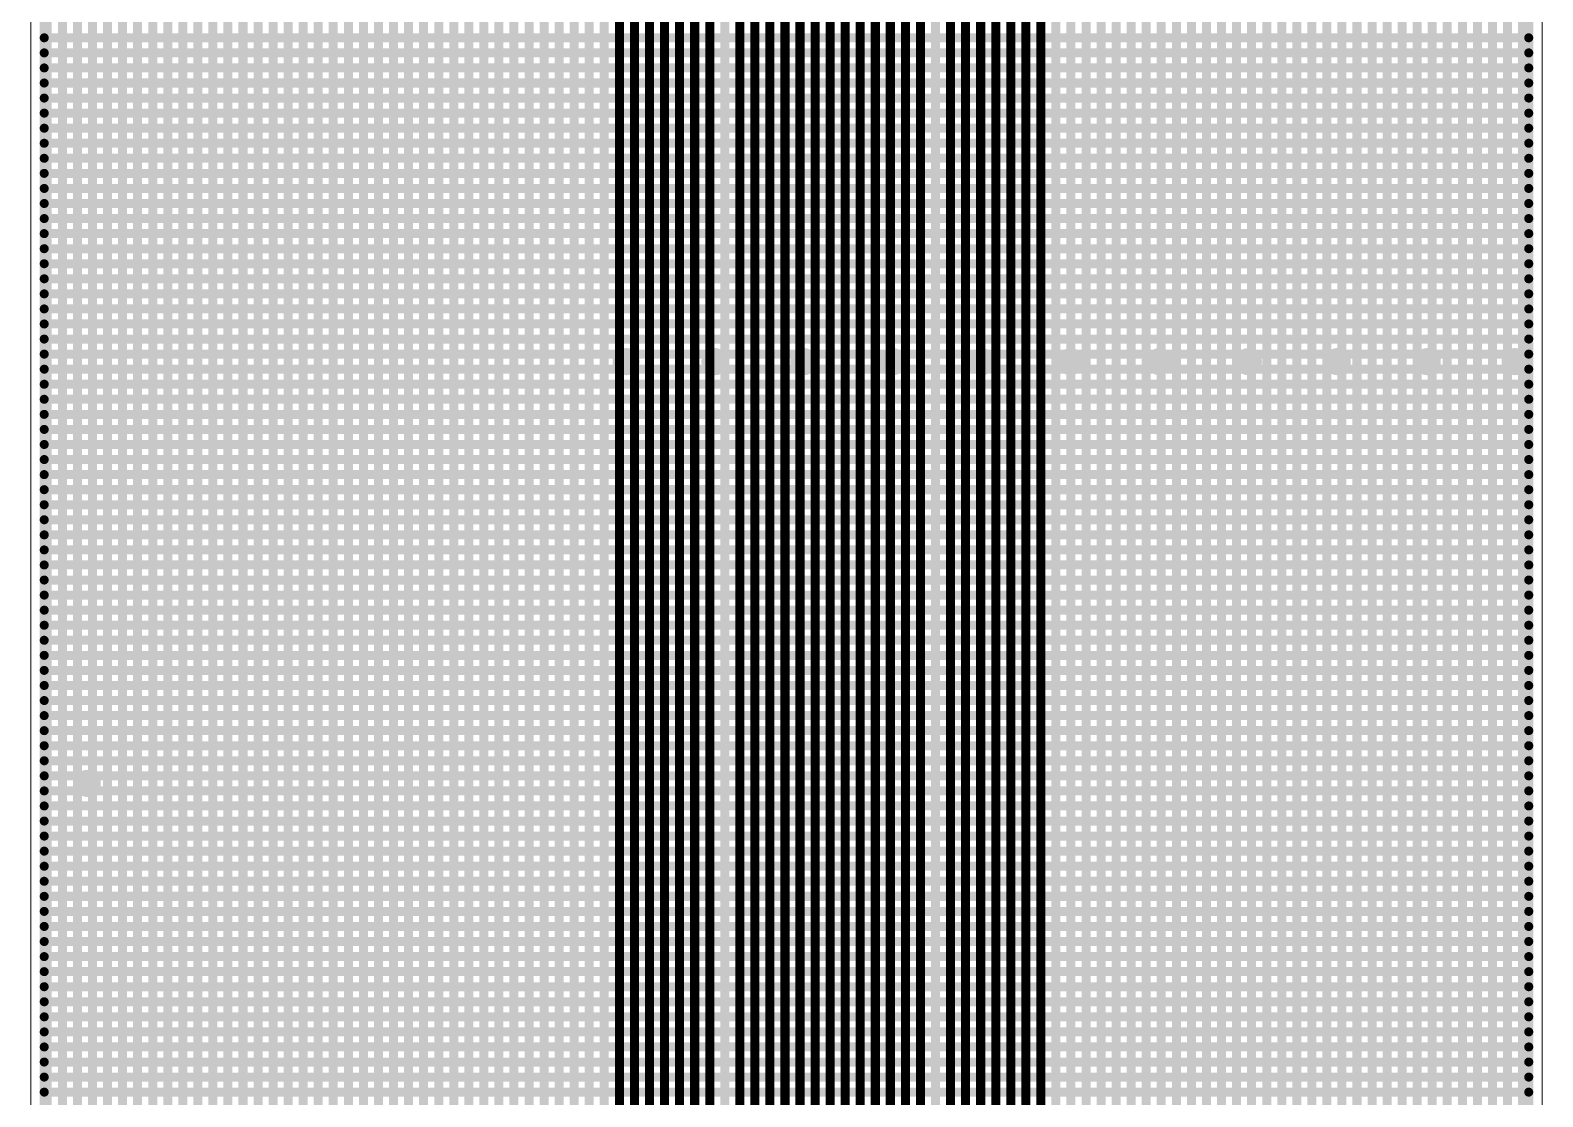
# Model space of a CAD drawing. Header units: millimetres. Extents: x 2260 to 2572, y -21 to 200.
# Drawn here: x 2325.19 to 2350.71, y 105.88 to 123.86 of the extents above; entities that cross this region are included whole.
import ezdxf

# ---------------------------------------------------------------- set-up
doc = ezdxf.new("R2010")
doc.units = ezdxf.units.MM
doc.layers.get('0').update_dxf_attribs({"lineweight": 18})
doc.layers.add('01', color=1, linetype='Continuous', lineweight=18)

# ---------------------------------------------------------------- blocks, each defined once
blk = doc.blocks.new('PAD_R1')
blk.add_lwpolyline([(0.25, 0, 0.5, 0.5, 1), (-0.25, 0, 0.5, 0.5, 1)], format="xyseb", close=True)

msp = doc.modelspace()

# ---------------------------------------------------------------- linework, layer by layer
at = {"layer": '01'}
msp.add_lwpolyline([(2325.2, 61.929, 0.02, 0.02, 0.414219), (2325.5, 61.629, 0.02, 0.02, 0), (2350.4, 61.629, 0.02, 0.02, 0.414219), (2350.7, 61.929, 0.02, 0.02, 0), (2350.7, 141.291, 0.02, 0.02, 0.414219), (2350.4, 141.591, 0.02, 0.02, 0), (2325.5, 141.591, 0.02, 0.02, 0.414219), (2325.2, 141.291, 0.02, 0.02, 0)], format="xyseb", close=True, dxfattribs=at)
for points in [[(2325.426, 137.536, 0.152, 0.152, 0), (2325.426, 65.729, 0.152, 0.152, 0)], [(2325.478, 137.536, 0.152, 0.152, 0), (2325.478, 65.729, 0.152, 0.152, 0)], [(2325.732, 137.536, 0.152, 0.152, 0), (2325.732, 65.729, 0.152, 0.152, 0)], [(2325.986, 137.536, 0.152, 0.152, 0), (2325.986, 65.729, 0.152, 0.152, 0)], [(2326.24, 137.536, 0.152, 0.152, 0), (2326.24, 65.729, 0.152, 0.152, 0)], [(2326.494, 137.536, 0.152, 0.152, 0), (2326.494, 65.729, 0.152, 0.152, 0)], [(2326.748, 137.536, 0.152, 0.152, 0), (2326.748, 65.729, 0.152, 0.152, 0)], [(2327.002, 137.536, 0.152, 0.152, 0), (2327.002, 65.729, 0.152, 0.152, 0)], [(2327.256, 137.536, 0.152, 0.152, 0), (2327.256, 65.729, 0.152, 0.152, 0)], [(2327.51, 137.536, 0.152, 0.152, 0), (2327.51, 65.729, 0.152, 0.152, 0)], [(2327.764, 137.536, 0.152, 0.152, 0), (2327.764, 65.729, 0.152, 0.152, 0)], [(2328.018, 137.536, 0.152, 0.152, 0), (2328.018, 65.729, 0.152, 0.152, 0)], [(2328.272, 137.536, 0.152, 0.152, 0), (2328.272, 65.729, 0.152, 0.152, 0)], [(2328.526, 137.536, 0.152, 0.152, 0), (2328.526, 65.729, 0.152, 0.152, 0)], [(2328.78, 137.536, 0.152, 0.152, 0), (2328.78, 65.729, 0.152, 0.152, 0)], [(2329.034, 137.536, 0.152, 0.152, 0), (2329.034, 65.729, 0.152, 0.152, 0)], [(2329.288, 137.536, 0.152, 0.152, 0), (2329.288, 65.729, 0.152, 0.152, 0)], [(2329.542, 137.536, 0.152, 0.152, 0), (2329.542, 65.729, 0.152, 0.152, 0)], [(2329.796, 137.536, 0.152, 0.152, 0), (2329.796, 65.729, 0.152, 0.152, 0)], [(2330.05, 137.536, 0.152, 0.152, 0), (2330.05, 65.729, 0.152, 0.152, 0)], [(2330.304, 137.536, 0.152, 0.152, 0), (2330.304, 65.729, 0.152, 0.152, 0)], [(2330.558, 137.536, 0.152, 0.152, 0), (2330.558, 65.729, 0.152, 0.152, 0)], [(2330.812, 137.536, 0.152, 0.152, 0), (2330.812, 65.729, 0.152, 0.152, 0)], [(2331.066, 137.536, 0.152, 0.152, 0), (2331.066, 65.729, 0.152, 0.152, 0)], [(2331.32, 137.536, 0.152, 0.152, 0), (2331.32, 65.729, 0.152, 0.152, 0)], [(2331.574, 137.536, 0.152, 0.152, 0), (2331.574, 65.729, 0.152, 0.152, 0)], [(2331.828, 137.536, 0.152, 0.152, 0), (2331.828, 65.729, 0.152, 0.152, 0)], [(2332.082, 137.536, 0.152, 0.152, 0), (2332.082, 65.729, 0.152, 0.152, 0)], [(2332.336, 137.536, 0.152, 0.152, 0), (2332.336, 65.729, 0.152, 0.152, 0)], [(2332.59, 137.536, 0.152, 0.152, 0), (2332.59, 65.729, 0.152, 0.152, 0)], [(2332.844, 137.536, 0.152, 0.152, 0), (2332.844, 65.729, 0.152, 0.152, 0)], [(2333.098, 137.536, 0.152, 0.152, 0), (2333.098, 65.729, 0.152, 0.152, 0)], [(2333.352, 137.536, 0.152, 0.152, 0), (2333.352, 65.729, 0.152, 0.152, 0)], [(2333.606, 137.536, 0.152, 0.152, 0), (2333.606, 65.729, 0.152, 0.152, 0)], [(2333.86, 137.536, 0.152, 0.152, 0), (2333.86, 65.729, 0.152, 0.152, 0)], [(2334.114, 137.536, 0.152, 0.152, 0), (2334.114, 65.729, 0.152, 0.152, 0)], [(2334.368, 137.536, 0.152, 0.152, 0), (2334.368, 65.729, 0.152, 0.152, 0)], [(2334.622, 137.536, 0.152, 0.152, 0), (2334.622, 65.729, 0.152, 0.152, 0)], [(2334.876, 137.536, 0.152, 0.152, 0), (2334.876, 65.729, 0.152, 0.152, 0)], [(2336.908, 137.536, 0.152, 0.152, 0), (2336.908, 65.729, 0.152, 0.152, 0)], [(2339.169, 69.858, 0.102, 0.102, 0), (2339.169, 137.536, 0.102, 0.102, 0)], [(2339.22, 69.858, 0.102, 0.102, 0), (2339.22, 137.536, 0.102, 0.102, 0)], [(2339.423, 69.908, 0.102, 0.102, 0), (2339.423, 137.536, 0.102, 0.102, 0)], [(2339.474, 69.908, 0.102, 0.102, 0), (2339.474, 137.536, 0.102, 0.102, 0)], [(2339.677, 69.908, 0.102, 0.102, 0), (2339.677, 137.536, 0.102, 0.102, 0)], [(2339.728, 69.908, 0.102, 0.102, 0), (2339.728, 137.536, 0.102, 0.102, 0)], [(2339.931, 69.857, 0.102, 0.102, 0), (2339.931, 137.536, 0.102, 0.102, 0)], [(2339.982, 69.857, 0.102, 0.102, 0), (2339.982, 137.536, 0.102, 0.102, 0)], [(2340.185, 69.716, 0.102, 0.102, 0), (2340.185, 137.536, 0.102, 0.102, 0)], [(2340.236, 69.716, 0.102, 0.102, 0), (2340.236, 137.536, 0.102, 0.102, 0)], [(2340.464, 137.536, 0.152, 0.152, 0), (2340.464, 65.729, 0.152, 0.152, 0)], [(2340.693, 69.873, 0.102, 0.102, 0), (2340.693, 137.536, 0.102, 0.102, 0)], [(2340.744, 69.873, 0.102, 0.102, 0), (2340.744, 137.536, 0.102, 0.102, 0)], [(2340.947, 69.873, 0.102, 0.102, 0), (2340.947, 137.536, 0.102, 0.102, 0)], [(2340.998, 69.873, 0.102, 0.102, 0), (2340.998, 137.536, 0.102, 0.102, 0)], [(2341.201, 69.873, 0.102, 0.102, 0), (2341.201, 137.536, 0.102, 0.102, 0)], [(2341.252, 69.873, 0.102, 0.102, 0), (2341.252, 137.536, 0.102, 0.102, 0)], [(2341.455, 69.873, 0.102, 0.102, 0), (2341.455, 137.536, 0.102, 0.102, 0)], [(2341.506, 69.873, 0.102, 0.102, 0), (2341.506, 137.536, 0.102, 0.102, 0)], [(2341.709, 69.859, 0.102, 0.102, 0), (2341.709, 137.536, 0.102, 0.102, 0)], [(2341.76, 69.859, 0.102, 0.102, 0), (2341.76, 137.536, 0.102, 0.102, 0)], [(2341.963, 69.781, 0.102, 0.102, 0), (2341.963, 137.536, 0.102, 0.102, 0)], [(2342.014, 69.781, 0.102, 0.102, 0), (2342.014, 137.536, 0.102, 0.102, 0)], [(2342.217, 69.546, 0.102, 0.102, 0), (2342.217, 137.536, 0.102, 0.102, 0)], [(2342.268, 69.546, 0.102, 0.102, 0), (2342.268, 137.536, 0.102, 0.102, 0)], [(2342.496, 137.536, 0.152, 0.152, 0), (2342.496, 65.729, 0.152, 0.152, 0)], [(2342.75, 137.536, 0.152, 0.152, 0), (2342.75, 65.729, 0.152, 0.152, 0)], [(2343.004, 137.536, 0.152, 0.152, 0), (2343.004, 65.729, 0.152, 0.152, 0)], [(2343.258, 137.536, 0.152, 0.152, 0), (2343.258, 65.729, 0.152, 0.152, 0)], [(2343.512, 137.536, 0.152, 0.152, 0), (2343.512, 65.729, 0.152, 0.152, 0)], [(2343.766, 137.536, 0.152, 0.152, 0), (2343.766, 65.729, 0.152, 0.152, 0)], [(2344.02, 137.536, 0.152, 0.152, 0), (2344.02, 65.729, 0.152, 0.152, 0)], [(2344.274, 137.536, 0.152, 0.152, 0), (2344.274, 65.729, 0.152, 0.152, 0)], [(2344.528, 137.536, 0.152, 0.152, 0), (2344.528, 65.729, 0.152, 0.152, 0)], [(2344.782, 137.536, 0.152, 0.152, 0), (2344.782, 65.729, 0.152, 0.152, 0)], [(2345.036, 137.536, 0.152, 0.152, 0), (2345.036, 65.729, 0.152, 0.152, 0)], [(2345.29, 137.536, 0.152, 0.152, 0), (2345.29, 65.729, 0.152, 0.152, 0)], [(2345.544, 137.536, 0.152, 0.152, 0), (2345.544, 65.729, 0.152, 0.152, 0)], [(2345.798, 137.536, 0.152, 0.152, 0), (2345.798, 65.729, 0.152, 0.152, 0)], [(2346.052, 137.536, 0.152, 0.152, 0), (2346.052, 65.729, 0.152, 0.152, 0)], [(2346.306, 137.536, 0.152, 0.152, 0), (2346.306, 65.729, 0.152, 0.152, 0)], [(2346.56, 137.536, 0.152, 0.152, 0), (2346.56, 65.729, 0.152, 0.152, 0)], [(2346.814, 137.536, 0.152, 0.152, 0), (2346.814, 65.729, 0.152, 0.152, 0)], [(2347.068, 137.536, 0.152, 0.152, 0), (2347.068, 65.729, 0.152, 0.152, 0)], [(2347.322, 137.536, 0.152, 0.152, 0), (2347.322, 65.729, 0.152, 0.152, 0)], [(2347.576, 137.536, 0.152, 0.152, 0), (2347.576, 65.729, 0.152, 0.152, 0)], [(2347.83, 137.536, 0.152, 0.152, 0), (2347.83, 65.729, 0.152, 0.152, 0)], [(2348.084, 137.536, 0.152, 0.152, 0), (2348.084, 65.729, 0.152, 0.152, 0)], [(2348.338, 137.536, 0.152, 0.152, 0), (2348.338, 65.729, 0.152, 0.152, 0)], [(2348.592, 137.536, 0.152, 0.152, 0), (2348.592, 65.729, 0.152, 0.152, 0)], [(2348.846, 137.536, 0.152, 0.152, 0), (2348.846, 65.729, 0.152, 0.152, 0)], [(2349.1, 137.536, 0.152, 0.152, 0), (2349.1, 65.729, 0.152, 0.152, 0)], [(2349.354, 137.536, 0.152, 0.152, 0), (2349.354, 65.729, 0.152, 0.152, 0)], [(2349.608, 137.536, 0.152, 0.152, 0), (2349.608, 65.729, 0.152, 0.152, 0)], [(2349.862, 137.536, 0.152, 0.152, 0), (2349.862, 65.729, 0.152, 0.152, 0)], [(2350.116, 137.536, 0.152, 0.152, 0), (2350.116, 65.729, 0.152, 0.152, 0)], [(2350.37, 137.536, 0.152, 0.152, 0), (2350.37, 65.729, 0.152, 0.152, 0)], [(2350.474, 137.536, 0.152, 0.152, 0), (2350.474, 65.729, 0.152, 0.152, 0)], [(2335.067, 137.536, 0.0254, 0.0254, 0), (2335.067, 65.729, 0.0254, 0.0254, 0)], [(2337.099, 137.536, 0.0254, 0.0254, 0), (2337.099, 69.872, 0.0254, 0.0254, 0)], [(2339.131, 137.536, 0.0254, 0.0254, 0), (2339.131, 69.811, 0.0254, 0.0254, 0)], [(2339.258, 69.867, 0.0254, 0.0254, 0), (2339.258, 137.536, 0.0254, 0.0254, 0)], [(2339.385, 137.536, 0.0254, 0.0254, 0), (2339.385, 69.903, 0.0254, 0.0254, 0)], [(2339.512, 69.919, 0.0254, 0.0254, 0), (2339.512, 137.536, 0.0254, 0.0254, 0)], [(2339.639, 137.536, 0.0254, 0.0254, 0), (2339.639, 69.919, 0.0254, 0.0254, 0)], [(2339.766, 69.9, 0.0254, 0.0254, 0), (2339.766, 137.536, 0.0254, 0.0254, 0)], [(2339.893, 137.536, 0.0254, 0.0254, 0), (2339.893, 69.865, 0.0254, 0.0254, 0)], [(2340.02, 69.811, 0.0254, 0.0254, 0), (2340.02, 137.536, 0.0254, 0.0254, 0)], [(2340.147, 137.536, 0.0254, 0.0254, 0), (2340.147, 69.722, 0.0254, 0.0254, 0)], [(2340.274, 69.557, 0.0254, 0.0254, 0), (2340.274, 137.536, 0.0254, 0.0254, 0)], [(2340.655, 137.536, 0.0254, 0.0254, 0), (2340.655, 65.729, 0.0254, 0.0254, 0)], [(2340.782, 69.886, 0.0254, 0.0254, 0), (2340.782, 137.536, 0.0254, 0.0254, 0)], [(2340.909, 137.536, 0.0254, 0.0254, 0), (2340.909, 69.886, 0.0254, 0.0254, 0)], [(2341.036, 69.886, 0.0254, 0.0254, 0), (2341.036, 137.536, 0.0254, 0.0254, 0)], [(2341.163, 137.536, 0.0254, 0.0254, 0), (2341.163, 69.886, 0.0254, 0.0254, 0)], [(2341.29, 69.886, 0.0254, 0.0254, 0), (2341.29, 137.536, 0.0254, 0.0254, 0)], [(2341.417, 137.536, 0.0254, 0.0254, 0), (2341.417, 69.886, 0.0254, 0.0254, 0)], [(2341.544, 69.881, 0.0254, 0.0254, 0), (2341.544, 137.536, 0.0254, 0.0254, 0)], [(2341.671, 137.536, 0.0254, 0.0254, 0), (2341.671, 69.87, 0.0254, 0.0254, 0)], [(2341.798, 69.846, 0.0254, 0.0254, 0), (2341.798, 137.536, 0.0254, 0.0254, 0)], [(2341.925, 137.536, 0.0254, 0.0254, 0), (2341.925, 69.788, 0.0254, 0.0254, 0)], [(2342.052, 69.702, 0.0254, 0.0254, 0), (2342.052, 137.536, 0.0254, 0.0254, 0)], [(2342.179, 137.536, 0.0254, 0.0254, 0), (2342.179, 69.55, 0.0254, 0.0254, 0)], [(2342.306, 69.254, 0.0254, 0.0254, 0), (2342.306, 137.536, 0.0254, 0.0254, 0)], [(2335.105, 65.729, 0.102, 0.102, 0), (2335.105, 134.442, 0.102, 0.102, 0)], [(2335.156, 65.729, 0.102, 0.102, 0), (2335.156, 134.442, 0.102, 0.102, 0)], [(2338.115, 134.526, 0.0254, 0.0254, 0), (2338.115, 68.263, 0.0254, 0.0254, 0)], [(2335.194, 65.729, 0.0254, 0.0254, 0), (2335.194, 134.438, 0.0254, 0.0254, 0)], [(2337.988, 68.263, 0.0254, 0.0254, 0), (2337.988, 134.234, 0.0254, 0.0254, 0)], [(2338.153, 68.251, 0.102, 0.102, 0), (2338.153, 134.043, 0.102, 0.102, 0)], [(2338.204, 68.251, 0.102, 0.102, 0), (2338.204, 134.043, 0.102, 0.102, 0)], [(2338.242, 68.263, 0.0254, 0.0254, 0), (2338.242, 134.042, 0.0254, 0.0254, 0)], [(2337.899, 68.251, 0.102, 0.102, 0), (2337.899, 133.747, 0.102, 0.102, 0)], [(2337.861, 133.745, 0.0254, 0.0254, 0), (2337.861, 68.263, 0.0254, 0.0254, 0)], [(2337.95, 68.251, 0.102, 0.102, 0), (2337.95, 133.747, 0.102, 0.102, 0)], [(2335.321, 133.518, 0.0254, 0.0254, 0), (2335.321, 65.729, 0.0254, 0.0254, 0)], [(2338.369, 133.557, 0.0254, 0.0254, 0), (2338.369, 68.263, 0.0254, 0.0254, 0)], [(2335.359, 65.729, 0.102, 0.102, 0), (2335.359, 133.416, 0.102, 0.102, 0)], [(2335.41, 65.729, 0.102, 0.102, 0), (2335.41, 133.416, 0.102, 0.102, 0)], [(2335.448, 65.729, 0.0254, 0.0254, 0), (2335.448, 133.409, 0.0254, 0.0254, 0)], [(2335.613, 65.729, 0.102, 0.102, 0), (2335.613, 133.349, 0.102, 0.102, 0)], [(2335.575, 133.358, 0.0254, 0.0254, 0), (2335.575, 65.729, 0.0254, 0.0254, 0)], [(2335.664, 65.729, 0.102, 0.102, 0), (2335.664, 133.349, 0.102, 0.102, 0)], [(2335.702, 65.729, 0.0254, 0.0254, 0), (2335.702, 133.338, 0.0254, 0.0254, 0)], [(2335.867, 65.729, 0.102, 0.102, 0), (2335.867, 133.339, 0.102, 0.102, 0)], [(2335.829, 133.33, 0.0254, 0.0254, 0), (2335.829, 65.729, 0.0254, 0.0254, 0)], [(2335.918, 65.729, 0.102, 0.102, 0), (2335.918, 133.339, 0.102, 0.102, 0)], [(2335.956, 65.729, 0.0254, 0.0254, 0), (2335.956, 133.327, 0.0254, 0.0254, 0)], [(2336.121, 65.729, 0.102, 0.102, 0), (2336.121, 133.339, 0.102, 0.102, 0)], [(2336.083, 133.327, 0.0254, 0.0254, 0), (2336.083, 65.729, 0.0254, 0.0254, 0)], [(2336.172, 65.729, 0.102, 0.102, 0), (2336.172, 133.339, 0.102, 0.102, 0)], [(2336.21, 65.729, 0.0254, 0.0254, 0), (2336.21, 133.327, 0.0254, 0.0254, 0)], [(2336.375, 65.729, 0.102, 0.102, 0), (2336.375, 133.339, 0.102, 0.102, 0)], [(2336.337, 133.327, 0.0254, 0.0254, 0), (2336.337, 65.729, 0.0254, 0.0254, 0)], [(2336.426, 65.729, 0.102, 0.102, 0), (2336.426, 133.339, 0.102, 0.102, 0)], [(2336.464, 65.729, 0.0254, 0.0254, 0), (2336.464, 133.327, 0.0254, 0.0254, 0)], [(2336.629, 65.729, 0.102, 0.102, 0), (2336.629, 133.339, 0.102, 0.102, 0)], [(2336.591, 133.327, 0.0254, 0.0254, 0), (2336.591, 65.729, 0.0254, 0.0254, 0)], [(2336.68, 65.729, 0.102, 0.102, 0), (2336.68, 133.339, 0.102, 0.102, 0)], [(2336.718, 65.729, 0.0254, 0.0254, 0), (2336.718, 133.327, 0.0254, 0.0254, 0)], [(2337.137, 69.859, 0.102, 0.102, 0), (2337.137, 133.339, 0.102, 0.102, 0)], [(2337.188, 69.859, 0.102, 0.102, 0), (2337.188, 133.339, 0.102, 0.102, 0)], [(2337.226, 69.872, 0.0254, 0.0254, 0), (2337.226, 133.327, 0.0254, 0.0254, 0)], [(2337.391, 69.859, 0.102, 0.102, 0), (2337.391, 133.339, 0.102, 0.102, 0)], [(2337.353, 133.327, 0.0254, 0.0254, 0), (2337.353, 69.872, 0.0254, 0.0254, 0)], [(2337.442, 69.859, 0.102, 0.102, 0), (2337.442, 133.339, 0.102, 0.102, 0)], [(2337.48, 69.872, 0.0254, 0.0254, 0), (2337.48, 133.327, 0.0254, 0.0254, 0)], [(2337.645, 68.251, 0.102, 0.102, 0), (2337.645, 133.339, 0.102, 0.102, 0)], [(2337.607, 133.327, 0.0254, 0.0254, 0), (2337.607, 68.263, 0.0254, 0.0254, 0)], [(2337.696, 68.251, 0.102, 0.102, 0), (2337.696, 133.339, 0.102, 0.102, 0)], [(2337.734, 68.263, 0.0254, 0.0254, 0), (2337.734, 133.327, 0.0254, 0.0254, 0)], [(2338.407, 68.251, 0.102, 0.102, 0), (2338.407, 133.339, 0.102, 0.102, 0)], [(2338.458, 68.251, 0.102, 0.102, 0), (2338.458, 133.339, 0.102, 0.102, 0)], [(2338.496, 65.729, 0.0254, 0.0254, 0), (2338.496, 133.327, 0.0254, 0.0254, 0)], [(2338.661, 69.39, 0.102, 0.102, 0), (2338.661, 133.339, 0.102, 0.102, 0)], [(2338.623, 133.327, 0.0254, 0.0254, 0), (2338.623, 65.729, 0.0254, 0.0254, 0)], [(2338.712, 69.39, 0.102, 0.102, 0), (2338.712, 133.339, 0.102, 0.102, 0)], [(2338.75, 69.392, 0.0254, 0.0254, 0), (2338.75, 133.327, 0.0254, 0.0254, 0)], [(2338.915, 69.725, 0.102, 0.102, 0), (2338.915, 133.339, 0.102, 0.102, 0)], [(2338.877, 133.327, 0.0254, 0.0254, 0), (2338.877, 69.615, 0.0254, 0.0254, 0)], [(2338.966, 69.725, 0.102, 0.102, 0), (2338.966, 133.339, 0.102, 0.102, 0)], [(2339.004, 69.731, 0.0254, 0.0254, 0), (2339.004, 133.327, 0.0254, 0.0254, 0)], [(2350.474, 123.735, 0.152, 0.152, 0), (2325.426, 123.735, 0.152, 0.152, 0)], [(2350.474, 123.481, 0.152, 0.152, 0), (2325.426, 123.481, 0.152, 0.152, 0)], [(2350.474, 123.227, 0.152, 0.152, 0), (2325.426, 123.227, 0.152, 0.152, 0)], [(2350.474, 122.973, 0.152, 0.152, 0), (2325.426, 122.973, 0.152, 0.152, 0)], [(2350.474, 122.719, 0.152, 0.152, 0), (2325.426, 122.719, 0.152, 0.152, 0)], [(2350.474, 122.465, 0.152, 0.152, 0), (2325.426, 122.465, 0.152, 0.152, 0)], [(2350.474, 122.211, 0.152, 0.152, 0), (2325.426, 122.211, 0.152, 0.152, 0)], [(2350.474, 121.957, 0.152, 0.152, 0), (2325.426, 121.957, 0.152, 0.152, 0)], [(2350.474, 121.703, 0.152, 0.152, 0), (2325.426, 121.703, 0.152, 0.152, 0)], [(2350.474, 121.449, 0.152, 0.152, 0), (2325.426, 121.449, 0.152, 0.152, 0)], [(2350.474, 121.195, 0.152, 0.152, 0), (2325.426, 121.195, 0.152, 0.152, 0)], [(2350.474, 120.941, 0.152, 0.152, 0), (2325.426, 120.941, 0.152, 0.152, 0)], [(2350.474, 120.687, 0.152, 0.152, 0), (2325.426, 120.687, 0.152, 0.152, 0)], [(2350.474, 120.433, 0.152, 0.152, 0), (2325.426, 120.433, 0.152, 0.152, 0)], [(2350.474, 120.179, 0.152, 0.152, 0), (2325.426, 120.179, 0.152, 0.152, 0)], [(2350.474, 119.925, 0.152, 0.152, 0), (2325.426, 119.925, 0.152, 0.152, 0)], [(2350.474, 119.671, 0.152, 0.152, 0), (2325.426, 119.671, 0.152, 0.152, 0)], [(2350.474, 119.417, 0.152, 0.152, 0), (2325.426, 119.417, 0.152, 0.152, 0)], [(2350.474, 119.163, 0.152, 0.152, 0), (2325.426, 119.163, 0.152, 0.152, 0)], [(2350.474, 118.909, 0.152, 0.152, 0), (2325.426, 118.909, 0.152, 0.152, 0)], [(2350.474, 118.655, 0.152, 0.152, 0), (2325.426, 118.655, 0.152, 0.152, 0)], [(2350.474, 118.401, 0.152, 0.152, 0), (2325.426, 118.401, 0.152, 0.152, 0)], [(2350.474, 118.147, 0.152, 0.152, 0), (2325.426, 118.147, 0.152, 0.152, 0)], [(2350.474, 117.893, 0.152, 0.152, 0), (2325.426, 117.893, 0.152, 0.152, 0)], [(2350.474, 117.639, 0.152, 0.152, 0), (2325.426, 117.639, 0.152, 0.152, 0)], [(2350.474, 117.385, 0.152, 0.152, 0), (2325.426, 117.385, 0.152, 0.152, 0)], [(2350.474, 117.131, 0.152, 0.152, 0), (2325.426, 117.131, 0.152, 0.152, 0)], [(2350.474, 116.877, 0.152, 0.152, 0), (2325.426, 116.877, 0.152, 0.152, 0)], [(2350.474, 116.623, 0.152, 0.152, 0), (2325.426, 116.623, 0.152, 0.152, 0)], [(2350.474, 116.369, 0.152, 0.152, 0), (2325.426, 116.369, 0.152, 0.152, 0)], [(2350.474, 116.115, 0.152, 0.152, 0), (2325.426, 116.115, 0.152, 0.152, 0)], [(2350.474, 115.861, 0.152, 0.152, 0), (2325.426, 115.861, 0.152, 0.152, 0)], [(2350.474, 115.607, 0.152, 0.152, 0), (2325.426, 115.607, 0.152, 0.152, 0)], [(2350.474, 115.353, 0.152, 0.152, 0), (2325.426, 115.353, 0.152, 0.152, 0)], [(2350.474, 115.099, 0.152, 0.152, 0), (2325.426, 115.099, 0.152, 0.152, 0)], [(2350.474, 114.845, 0.152, 0.152, 0), (2325.426, 114.845, 0.152, 0.152, 0)], [(2350.474, 114.591, 0.152, 0.152, 0), (2325.426, 114.591, 0.152, 0.152, 0)], [(2350.474, 114.337, 0.152, 0.152, 0), (2325.426, 114.337, 0.152, 0.152, 0)], [(2350.474, 114.083, 0.152, 0.152, 0), (2325.426, 114.083, 0.152, 0.152, 0)], [(2350.474, 113.829, 0.152, 0.152, 0), (2325.426, 113.829, 0.152, 0.152, 0)], [(2350.474, 113.575, 0.152, 0.152, 0), (2325.426, 113.575, 0.152, 0.152, 0)], [(2350.474, 113.321, 0.152, 0.152, 0), (2325.426, 113.321, 0.152, 0.152, 0)], [(2350.474, 113.067, 0.152, 0.152, 0), (2325.426, 113.067, 0.152, 0.152, 0)], [(2350.474, 112.813, 0.152, 0.152, 0), (2325.426, 112.813, 0.152, 0.152, 0)], [(2350.474, 112.559, 0.152, 0.152, 0), (2325.426, 112.559, 0.152, 0.152, 0)], [(2350.474, 112.305, 0.152, 0.152, 0), (2325.426, 112.305, 0.152, 0.152, 0)], [(2350.474, 112.051, 0.152, 0.152, 0), (2325.426, 112.051, 0.152, 0.152, 0)], [(2350.474, 111.797, 0.152, 0.152, 0), (2325.426, 111.797, 0.152, 0.152, 0)], [(2350.474, 111.543, 0.152, 0.152, 0), (2325.426, 111.543, 0.152, 0.152, 0)], [(2350.474, 111.289, 0.152, 0.152, 0), (2325.426, 111.289, 0.152, 0.152, 0)], [(2350.474, 111.035, 0.152, 0.152, 0), (2325.426, 111.035, 0.152, 0.152, 0)], [(2350.474, 110.781, 0.152, 0.152, 0), (2325.426, 110.781, 0.152, 0.152, 0)], [(2350.474, 110.527, 0.152, 0.152, 0), (2325.426, 110.527, 0.152, 0.152, 0)], [(2350.474, 110.273, 0.152, 0.152, 0), (2325.426, 110.273, 0.152, 0.152, 0)], [(2350.474, 110.019, 0.152, 0.152, 0), (2325.426, 110.019, 0.152, 0.152, 0)], [(2350.474, 109.765, 0.152, 0.152, 0), (2325.426, 109.765, 0.152, 0.152, 0)], [(2350.474, 109.511, 0.152, 0.152, 0), (2325.426, 109.511, 0.152, 0.152, 0)], [(2350.474, 109.257, 0.152, 0.152, 0), (2325.426, 109.257, 0.152, 0.152, 0)], [(2350.474, 109.003, 0.152, 0.152, 0), (2325.426, 109.003, 0.152, 0.152, 0)], [(2350.474, 108.749, 0.152, 0.152, 0), (2325.426, 108.749, 0.152, 0.152, 0)], [(2350.474, 108.495, 0.152, 0.152, 0), (2325.426, 108.495, 0.152, 0.152, 0)], [(2350.474, 108.241, 0.152, 0.152, 0), (2325.426, 108.241, 0.152, 0.152, 0)], [(2350.474, 107.987, 0.152, 0.152, 0), (2325.426, 107.987, 0.152, 0.152, 0)], [(2350.474, 107.733, 0.152, 0.152, 0), (2325.426, 107.733, 0.152, 0.152, 0)], [(2350.474, 107.479, 0.152, 0.152, 0), (2325.426, 107.479, 0.152, 0.152, 0)], [(2350.474, 107.225, 0.152, 0.152, 0), (2325.426, 107.225, 0.152, 0.152, 0)], [(2350.474, 106.971, 0.152, 0.152, 0), (2325.426, 106.971, 0.152, 0.152, 0)], [(2350.474, 106.717, 0.152, 0.152, 0), (2325.426, 106.717, 0.152, 0.152, 0)], [(2350.474, 106.463, 0.152, 0.152, 0), (2325.426, 106.463, 0.152, 0.152, 0)], [(2350.474, 106.209, 0.152, 0.152, 0), (2325.426, 106.209, 0.152, 0.152, 0)], [(2350.474, 105.955, 0.152, 0.152, 0), (2325.426, 105.955, 0.152, 0.152, 0)]]:
    msp.add_lwpolyline(points, format="xyseb", dxfattribs=at)

# ---------------------------------------------------------------- block references
for p, xscale, yscale in [((2325.426, 123.735), -0.1524, 0.1524), ((2350.474, 123.735), -0.1524, 0.1524), ((2325.426, 123.481), -0.1524, 0.1524), ((2350.474, 123.481), -0.1524, 0.1524), ((2325.426, 123.227), -0.1524, 0.1524), ((2350.474, 123.227), -0.1524, 0.1524), ((2325.426, 122.973), -0.1524, 0.1524), ((2350.474, 122.973), -0.1524, 0.1524), ((2325.426, 122.719), -0.1524, 0.1524), ((2350.474, 122.719), -0.1524, 0.1524), ((2325.426, 122.465), -0.1524, 0.1524), ((2350.474, 122.465), -0.1524, 0.1524), ((2325.426, 122.211), -0.1524, 0.1524), ((2350.474, 122.211), -0.1524, 0.1524), ((2325.426, 121.957), -0.1524, 0.1524), ((2350.474, 121.957), -0.1524, 0.1524), ((2325.426, 121.703), -0.1524, 0.1524), ((2350.474, 121.703), -0.1524, 0.1524), ((2325.426, 121.449), -0.1524, 0.1524), ((2350.474, 121.449), -0.1524, 0.1524), ((2325.426, 121.195), -0.1524, 0.1524), ((2350.474, 121.195), -0.1524, 0.1524), ((2325.426, 120.941), -0.1524, 0.1524), ((2350.474, 120.941), -0.1524, 0.1524), ((2325.426, 120.687), -0.1524, 0.1524), ((2350.474, 120.687), -0.1524, 0.1524), ((2325.426, 120.433), -0.1524, 0.1524), ((2350.474, 120.433), -0.1524, 0.1524), ((2325.426, 120.179), -0.1524, 0.1524), ((2350.474, 120.179), -0.1524, 0.1524), ((2325.426, 119.925), -0.1524, 0.1524), ((2350.474, 119.925), -0.1524, 0.1524), ((2325.426, 119.671), -0.1524, 0.1524), ((2350.474, 119.671), -0.1524, 0.1524), ((2325.426, 119.417), -0.1524, 0.1524), ((2350.474, 119.417), -0.1524, 0.1524), ((2325.426, 119.163), -0.1524, 0.1524), ((2350.474, 119.163), -0.1524, 0.1524), ((2325.426, 118.909), -0.1524, 0.1524), ((2350.474, 118.909), -0.1524, 0.1524), ((2325.426, 118.655), -0.1524, 0.1524), ((2350.474, 118.655), -0.1524, 0.1524), ((2325.426, 118.401), -0.1524, 0.1524), ((2335.243, 118.274), -0.456945, 0.456945), ((2336.743, 118.274), -0.456945, 0.456945), ((2338.243, 118.274), -0.456945, 0.456945), ((2339.743, 118.274), -0.456945, 0.456945), ((2341.243, 118.274), -0.456945, 0.456945), ((2342.743, 118.274), -0.456945, 0.456945), ((2344.243, 118.274), -0.456945, 0.456945), ((2345.743, 118.274), -0.456945, 0.456945), ((2347.243, 118.274), -0.456945, 0.456945), ((2348.762, 118.274), -0.456945, 0.456945), ((2350.243, 118.274), -0.456945, 0.456945), ((2350.474, 118.401), -0.1524, 0.1524), ((2325.426, 118.147), -0.1524, 0.1524), ((2350.474, 118.147), -0.1524, 0.1524), ((2325.426, 117.893), -0.1524, 0.1524), ((2350.474, 117.893), -0.1524, 0.1524), ((2325.426, 117.639), -0.1524, 0.1524), ((2350.474, 117.639), -0.1524, 0.1524), ((2325.426, 117.385), -0.1524, 0.1524), ((2350.474, 117.385), -0.1524, 0.1524), ((2325.426, 117.131), -0.1524, 0.1524), ((2350.474, 117.131), -0.1524, 0.1524), ((2325.426, 116.877), -0.1524, 0.1524), ((2350.474, 116.877), -0.1524, 0.1524), ((2325.426, 116.623), -0.1524, 0.1524), ((2350.474, 116.623), -0.1524, 0.1524), ((2325.426, 116.369), -0.1524, 0.1524), ((2350.474, 116.369), -0.1524, 0.1524), ((2325.426, 116.115), -0.1524, 0.1524), ((2350.474, 116.115), -0.1524, 0.1524), ((2325.426, 115.861), -0.1524, 0.1524), ((2350.474, 115.861), -0.1524, 0.1524), ((2325.426, 115.607), -0.1524, 0.1524), ((2350.474, 115.607), -0.1524, 0.1524), ((2325.426, 115.353), -0.1524, 0.1524), ((2350.474, 115.353), -0.1524, 0.1524), ((2325.426, 115.099), -0.1524, 0.1524), ((2350.474, 115.099), -0.1524, 0.1524), ((2325.426, 114.845), -0.1524, 0.1524), ((2350.474, 114.845), -0.1524, 0.1524), ((2325.426, 114.591), -0.1524, 0.1524), ((2350.474, 114.591), -0.1524, 0.1524), ((2325.426, 114.337), -0.1524, 0.1524), ((2350.474, 114.337), -0.1524, 0.1524), ((2325.426, 114.083), -0.1524, 0.1524), ((2350.474, 114.083), -0.1524, 0.1524), ((2325.426, 113.829), -0.1524, 0.1524), ((2350.474, 113.829), -0.1524, 0.1524), ((2325.426, 113.575), -0.1524, 0.1524), ((2350.474, 113.575), -0.1524, 0.1524), ((2325.426, 113.321), -0.1524, 0.1524), ((2350.474, 113.321), -0.1524, 0.1524), ((2325.426, 113.067), -0.1524, 0.1524), ((2350.474, 113.067), -0.1524, 0.1524), ((2325.426, 112.813), -0.1524, 0.1524), ((2350.474, 112.813), -0.1524, 0.1524), ((2325.426, 112.559), -0.1524, 0.1524), ((2350.474, 112.559), -0.1524, 0.1524), ((2325.426, 112.305), -0.1524, 0.1524), ((2350.474, 112.305), -0.1524, 0.1524), ((2325.426, 112.051), -0.1524, 0.1524), ((2350.474, 112.051), -0.1524, 0.1524), ((2325.426, 111.797), -0.1524, 0.1524), ((2350.474, 111.797), -0.1524, 0.1524), ((2325.426, 111.543), -0.1524, 0.1524), ((2350.474, 111.543), -0.1524, 0.1524), ((2325.426, 111.289), -0.1524, 0.1524), ((2326.153, 111.162), -0.456945, 0.456945), ((2350.474, 111.289), -0.1524, 0.1524), ((2325.426, 111.035), -0.1524, 0.1524), ((2350.474, 111.035), -0.1524, 0.1524), ((2325.426, 110.781), -0.1524, 0.1524), ((2350.474, 110.781), -0.1524, 0.1524), ((2325.426, 110.527), -0.1524, 0.1524), ((2350.474, 110.527), -0.1524, 0.1524), ((2325.426, 110.273), -0.1524, 0.1524), ((2350.474, 110.273), -0.1524, 0.1524), ((2325.426, 110.019), -0.1524, 0.1524), ((2350.474, 110.019), -0.1524, 0.1524), ((2325.426, 109.765), -0.1524, 0.1524), ((2350.474, 109.765), -0.1524, 0.1524), ((2325.426, 109.511), -0.1524, 0.1524), ((2350.474, 109.511), -0.1524, 0.1524), ((2325.426, 109.257), -0.1524, 0.1524), ((2350.474, 109.257), -0.1524, 0.1524), ((2325.426, 109.003), -0.1524, 0.1524), ((2350.474, 109.003), -0.1524, 0.1524), ((2325.426, 108.749), -0.1524, 0.1524), ((2350.474, 108.749), -0.1524, 0.1524), ((2325.426, 108.495), -0.1524, 0.1524), ((2350.474, 108.495), -0.1524, 0.1524), ((2325.426, 108.241), -0.1524, 0.1524), ((2350.474, 108.241), -0.1524, 0.1524), ((2325.426, 107.987), -0.1524, 0.1524), ((2350.474, 107.987), -0.1524, 0.1524), ((2325.426, 107.733), -0.1524, 0.1524), ((2350.474, 107.733), -0.1524, 0.1524), ((2325.426, 107.479), -0.1524, 0.1524), ((2350.474, 107.479), -0.1524, 0.1524), ((2325.426, 107.225), -0.1524, 0.1524), ((2350.474, 107.225), -0.1524, 0.1524), ((2325.426, 106.971), -0.1524, 0.1524), ((2350.474, 106.971), -0.1524, 0.1524), ((2325.426, 106.717), -0.1524, 0.1524), ((2350.474, 106.717), -0.1524, 0.1524), ((2325.426, 106.463), -0.1524, 0.1524), ((2350.474, 106.463), -0.1524, 0.1524), ((2325.426, 106.209), -0.1524, 0.1524), ((2350.474, 106.209), -0.1524, 0.1524), ((2325.426, 105.955), -0.1524, 0.1524), ((2350.474, 105.955), -0.1524, 0.1524)]:
    msp.add_blockref('PAD_R1', p, dxfattribs=dict(at, xscale=xscale, yscale=yscale))

doc.saveas('drawing.dxf')
